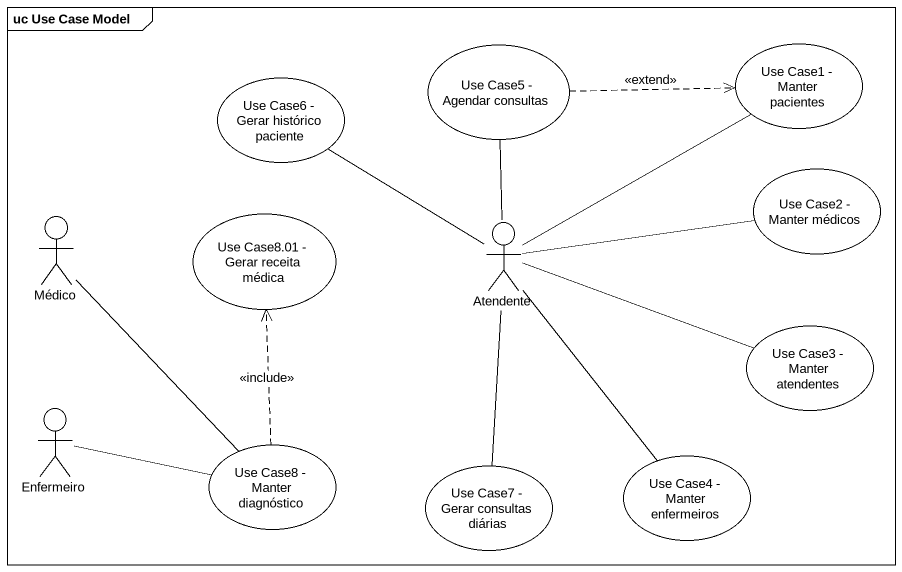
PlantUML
@startuml
mainframe uc Use Case Model
usecase "Use Case6 - Gerar histórico paciente" as Use_Case6_Gerar_histórico
usecase "Use Case5 - Agendar consultas" as Use_Case5_Agendar_consultas
usecase "Use Case1 - Manter pacientes" as Use_Case1_Manter_pacientes
usecase "Use Case2 - Manter médicos" as Use_Case2_Manter_médicos
actor Médico
usecase "Use Case8.01 - Gerar receita médica" as Use_Case8_01_Gerar_receita
actor Atendente
usecase "Use Case3 - Manter atendentes" as Use_Case3_Manter_atendentes
actor Enfermeiro
usecase "Use Case8 - Manter diagnóstico" as Use_Case8_Manter_diagnóstico
usecase "Use Case7 - Gerar consultas diárias" as Use_Case7_Gerar_consultas
usecase "Use Case4 - Manter enfermeiros" as Use_Case4_Manter_enfermeiros
Use_Case5_Agendar_consultas .right.> Use_Case1_Manter_pacientes : <<extend>>
Médico -- Use_Case8_Manter_diagnóstico
Atendente -up- Use_Case6_Gerar_histórico
Atendente -up- Use_Case5_Agendar_consultas
Atendente -up- Use_Case1_Manter_pacientes
Atendente -right- Use_Case2_Manter_médicos
Atendente -right- Use_Case3_Manter_atendentes
Atendente -- Use_Case7_Gerar_consultas
Atendente -- Use_Case4_Manter_enfermeiros
Enfermeiro -right- Use_Case8_Manter_diagnóstico
Use_Case8_Manter_diagnóstico .up.> Use_Case8_01_Gerar_receita : <<include>>
@enduml
